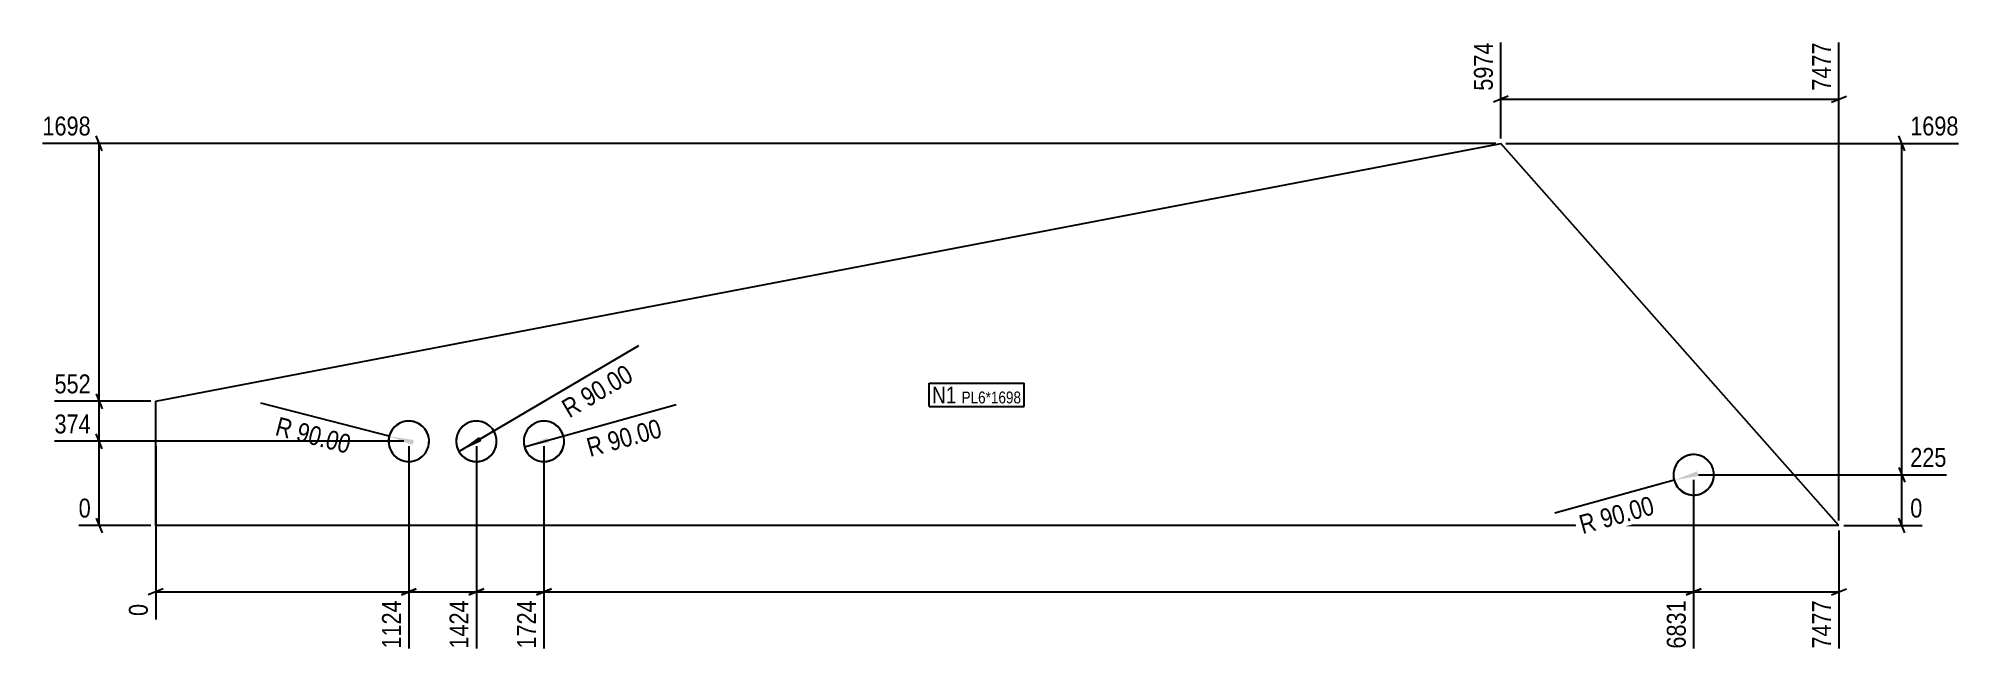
# Model space of a CAD drawing. Header units: millimetres. Extents: x 48 to 8594, y 48 to 2777.
import ezdxf

# ---------------------------------------------------------------- set-up
doc = ezdxf.new("R2010")
doc.units = ezdxf.units.MM
doc.linetypes.add('DXK_LINE_DOT2', pattern=[3.9198, 1.9599, -1.9599])
for name, color, linetype in [('MÅLSÆTNING', 7, 'Continuous'), ('STÅL', 7, 'Continuous'), ('TEKST', 7, 'Continuous')]:
    doc.layers.add(name, color=color, linetype=linetype)
doc.styles.add('Arial Narrow', font='ARIALN.TTF', dxfattribs={"height": 0.2})

msp = doc.modelspace()

# ---------------------------------------------------------------- hatches: boundary and pattern name
at = {"layer": 'MÅLSÆTNING', "linetype": 'Continuous'}
for points in [[(1710.1, 971.3), (1606.3, 1009.5), (1715.6, 992.6)], [(2016.3, 987.7), (1915.9, 941.3), (2005.1, 1006.6)], [(2315.7, 981.7), (2206.8, 962.9), (2309.8, 1002.9)], [(7422.4, 832.9), (7313.5, 814.1), (7416.5, 854.1)]]:
    msp.add_hatch(color=7, dxfattribs=at).paths.add_polyline_path(points)

# ---------------------------------------------------------------- linework, layer by layer
at = {"layer": 'MÅLSÆTNING', "color": 7, "linetype": 'Continuous'}
for p, q in [((6543.5, 2332.8), (6543.5, 2759.4)), ((8045.6, 635), (8045.6, 2759.4)), ((6576.5, 2520.7), (6510.5, 2494.3)), ((6543.5, 2507.5), (8045.6, 2507.5)), ((8012.6, 2494.3), (8078.6, 2520.7)), ((6521.5, 2310.8), (66, 2310.8)), ((331.1, 2277.8), (304.7, 2343.8)), ((317.9, 1165), (317.9, 2310.8)), ((6565.5, 2310.8), (8576.8, 2310.8)), ((8338.1, 2277.8), (8311.7, 2343.8)), ((304.7, 1198), (331.1, 1132)), ((304.7, 1198), (331.1, 1132)), ((547.1, 1165), (119.6, 1165)), ((547.1, 1165), (119.6, 1165)), ((317.9, 987), (317.9, 1165)), ((1606.3, 1009.5), (1035.7, 1157.1)), ((2206.8, 962.9), (2880.8, 1149.9)), ((331.1, 954), (304.7, 1020)), ((331.1, 954), (304.7, 1020)), ((317.9, 613), (317.9, 987)), ((569.1, 965), (569.1, 194.8)), ((1693.5, 965), (1693.5, 66)), ((1693.5, 965), (1693.5, 66)), ((1993.5, 965), (1993.5, 66)), ((1993.5, 965), (1993.5, 66)), ((2293.5, 965), (2293.5, 66)), ((2293.5, 965), (2293.5, 66)), ((8311.7, 871.1), (8338.1, 805.1)), ((7313.5, 814.1), (6784, 667.2)), ((7400.2, 816.1), (7400.2, 66)), ((7400.2, 816.1), (7400.2, 66)), ((7422.2, 838.1), (8523.2, 838.1)), ((8324.9, 613), (8324.9, 838.1)), ((547.1, 613), (226.9, 613)), ((304.7, 646), (331.1, 580)), ((8067.6, 613), (8415.9, 613)), ((8338.1, 580), (8311.7, 646)), ((8045.6, 591), (8045.6, 66)), ((602.1, 331.1), (536.1, 304.7)), ((569.1, 317.9), (1693.5, 317.9)), ((1726.5, 331.1), (1660.5, 304.7)), ((1660.5, 304.7), (1726.5, 331.1)), ((1693.5, 317.9), (1993.5, 317.9)), ((2026.5, 331.1), (1960.5, 304.7)), ((1960.5, 304.7), (2026.5, 331.1)), ((1993.5, 317.9), (2293.5, 317.9)), ((2326.5, 331.1), (2260.5, 304.7)), ((2260.5, 304.7), (2326.5, 331.1)), ((2293.5, 317.9), (7400.2, 317.9)), ((7433.2, 331.1), (7367.2, 304.7)), ((7367.2, 304.7), (7433.2, 331.1)), ((7400.2, 317.9), (8045.6, 317.9)), ((8012.6, 304.7), (8078.6, 331.1))]:
    msp.add_line(p, q, dxfattribs=at)
for centre, start, end in [((1693.5, 987), 8, 323), ((1993.5, 987), 53, 8), ((2293.5, 987), 38, 353), ((7400.2, 838.1), 38, 353)]:
    msp.add_arc(centre, 90, start, end, dxfattribs=at)
at = {"layer": 'STÅL', "color": 2, "linetype": 'Continuous'}
for p, q in [((569.1, 1165), (6543.5, 2310.8)), ((8045.6, 613), (6543.5, 2310.8)), ((569.1, 613), (569.1, 1165)), ((8045.6, 613), (569.1, 613))]:
    msp.add_line(p, q, dxfattribs=at)
at = {"layer": 'STÅL', "color": 7, "linetype": 'DXK_LINE_DOT2'}
for centre, start, end in [((1693.5, 987), 23, 203), ((1993.5, 987), 23, 203), ((2293.5, 987), 23, 203), ((1693.5, 987), 203, 23), ((1993.5, 987), 203, 23), ((2293.5, 987), 203, 23), ((7400.2, 838.1), 23, 203), ((7400.2, 838.1), 203, 23)]:
    msp.add_arc(centre, 90, start, end, dxfattribs=at)
at = {"layer": 'STÅL', "color": 2, "linetype": 'Continuous'}
for centre, start, end in [((1693.5, 987), 353, 173), ((1993.5, 987), 353, 173), ((2293.5, 987), 353, 173), ((1693.5, 987), 173, 353), ((1993.5, 987), 173, 353), ((2293.5, 987), 173, 353), ((7400.2, 838.1), 353, 173), ((7400.2, 838.1), 173, 353)]:
    msp.add_arc(centre, 90, start, end, dxfattribs=at)

# ---------------------------------------------------------------- next in the draw order: wipeouts: each hides what was drawn before it
at = {"color": 0, "linetype": 'Continuous'}
for points in [[(6525.9, 2777), (6402.7, 2777), (6402.7, 2527.3), (6525.9, 2527.3)], [(8028, 2777), (7904.8, 2777), (7904.8, 2527.3), (8028, 2527.3)], [(298.1, 2328.4), (298.1, 2451.6), (48.4, 2451.6), (48.4, 2328.4)], [(298.1, 1182.6), (298.1, 1305.8), (102, 1305.8), (102, 1182.6)], [(8540.8, 855.7), (8540.8, 978.9), (8344.7, 978.9), (8344.7, 855.7)], [(298.1, 630.6), (298.1, 753.8), (209.3, 753.8), (209.3, 630.6)], [(8433.5, 630.6), (8433.5, 753.8), (8344.7, 753.8), (8344.7, 630.6)], [(551.5, 282.1), (428.3, 282.1), (428.3, 193.2), (551.5, 193.2)], [(1675.9, 298.1), (1552.7, 298.1), (1552.7, 48.4), (1675.9, 48.4)], [(1975.9, 298.1), (1852.7, 298.1), (1852.7, 48.4), (1975.9, 48.4)], [(2275.9, 298.1), (2152.7, 298.1), (2152.7, 48.4), (2275.9, 48.4)], [(7382.6, 298.1), (7259.4, 298.1), (7259.4, 48.4), (7382.6, 48.4)], [(8028, 298.1), (7904.8, 298.1), (7904.8, 48.4), (8028, 48.4)]]:
    msp.add_wipeout(points, dxfattribs=at).dxf.layer = 'MÅLSÆTNING'
at = {"color": 0}
for points, layer in [([(1435, 909.5), (1465.8, 1028.8), (1104.8, 1122.2), (1073.9, 1002.9)], 'MÅLSÆTNING'), ([(2845.2, 995), (2812.3, 1113.7), (2453, 1014.1), (2485.9, 895.4)], 'MÅLSÆTNING'), ([(7253.5, 652.5), (7220.6, 771.2), (6861.2, 671.5), (6894.2, 552.8)], 'MÅLSÆTNING'), ([(4125.3, 1155.6), (4125.3, 1232.6), (4017.5, 1232.6), (4017.5, 1155.6)], 'TEKST')]:
    msp.add_wipeout(points, dxfattribs=at).dxf.layer = layer

# ---------------------------------------------------------------- next in the draw order: linework, layer by layer
at = {"layer": 'MÅLSÆTNING', "color": 7, "linetype": 'Continuous'}
for p, q in [((8324.9, 838.1), (8324.9, 2310.8)), ((1915.9, 941.3), (2715.6, 1412.4)), ((1671.5, 987), (119.6, 987)), ((1671.5, 987), (119.6, 987)), ((8311.7, 871.1), (8338.1, 805.1)), ((7422.2, 838.1), (8523.2, 838.1))]:
    msp.add_line(p, q, dxfattribs=at)

# ---------------------------------------------------------------- next in the draw order: texts
at = {"layer": 'MÅLSÆTNING', "color": 3, "linetype": 'Continuous', "style": 'Arial Narrow'}
for s, height, p in [('5974', 83.99, (6508.3, 2544.9)), ('7477', 83.99, (8010.4, 2544.9)), ('0', 84, (533.9, 210.8)), ('1124', 83.99, (1658.3, 66)), ('1424', 83.99, (1958.3, 66)), ('1724', 83.99, (2258.3, 66)), ('6831', 83.99, (7365, 66)), ('7477', 83.99, (8010.4, 66))]:
    msp.add_text(s, height=height, rotation=90.00021, dxfattribs=at).set_placement(p)
for s, height, p in [('1698', 83.99, (66, 2346)), ('552', 83.99, (119.6, 1200.2)), ('225', 83.99, (8362.3, 873.3)), ('0', 84, (226.9, 648.2)), ('0', 84, (8362.3, 648.2))]:
    msp.add_text(s, height=height, dxfattribs=at).set_placement(p)
at = {"layer": 'MÅLSÆTNING', "color": 3, "style": 'Arial Narrow'}
for rotation, p in [(-14.50156, (1095.4, 1015.6)), (15.49851, (2498.1, 917)), (15.49851, (6906.4, 574.5))]:
    msp.add_text('R 90.00', height=83.99, rotation=rotation, dxfattribs=at).set_placement(p)

# ---------------------------------------------------------------- next in the draw order: wipeouts: each hides what was drawn before it
at = {"color": 0}
msp.add_wipeout([(4125.3, 1155.6), (4125.3, 1232.6), (4017.5, 1232.6), (4017.5, 1155.6)], dxfattribs=at).dxf.layer = 'TEKST'

# ---------------------------------------------------------------- next in the draw order: linework, layer by layer
at = {"layer": 'TEKST', "color": 7, "linetype": 'Continuous'}
msp.add_line((4004.3, 1142.4), (4004.3, 1245.8), dxfattribs=at)

# ---------------------------------------------------------------- next in the draw order: wipeouts: each hides what was drawn before it
at = {"color": 0, "linetype": 'Continuous'}
for points in [[(8594.4, 2328.4), (8594.4, 2451.6), (8344.7, 2451.6), (8344.7, 2328.4)], [(298.1, 1004.6), (298.1, 1127.8), (102, 1127.8), (102, 1004.6)]]:
    msp.add_wipeout(points, dxfattribs=at).dxf.layer = 'MÅLSÆTNING'
at = {"color": 0}
for points, layer in [([(2721.4, 1253.6), (2658.8, 1359.8), (2337.5, 1170.5), (2400, 1064.3)], 'MÅLSÆTNING'), ([(4413.1, 1155.6), (4413.1, 1210.6), (4148.4, 1210.6), (4148.4, 1155.6)], 'TEKST')]:
    msp.add_wipeout(points, dxfattribs=at).dxf.layer = layer

# ---------------------------------------------------------------- next in the draw order: texts
at = {"layer": 'MÅLSÆTNING', "color": 3, "linetype": 'Continuous', "style": 'Arial Narrow'}
for s, p in [('1698', (8362.3, 2346)), ('374', (119.6, 1022.2))]:
    msp.add_text(s, height=83.99, dxfattribs=at).set_placement(p)
at = {"layer": 'MÅLSÆTNING', "color": 3, "style": 'Arial Narrow'}
msp.add_text('R 90.00', height=83.99, rotation=30.49854, dxfattribs=at).set_placement((2406.3, 1088.4))

# ---------------------------------------------------------------- next in the draw order: wipeouts: each hides what was drawn before it
at = {"color": 0}
msp.add_wipeout([(4413.1, 1155.6), (4413.1, 1210.6), (4148.4, 1210.6), (4148.4, 1155.6)], dxfattribs=at).dxf.layer = 'TEKST'

# ---------------------------------------------------------------- next in the draw order: linework, layer by layer
at = {"layer": 'TEKST', "color": 7, "linetype": 'Continuous'}
for p, q in [((4004.3, 1245.8), (4426.3, 1245.8)), ((4426.3, 1142.4), (4426.3, 1245.8)), ((4004.3, 1142.4), (4426.3, 1142.4))]:
    msp.add_line(p, q, dxfattribs=at)

# ---------------------------------------------------------------- next in the draw order: texts
at = {"layer": 'TEKST', "color": 3, "style": 'Arial Narrow'}
for s, height, p in [('N1', 73.49, (4017.5, 1155.6)), ('PL6*1698', 52.49, (4148.4, 1155.6))]:
    msp.add_text(s, height=height, dxfattribs=at).set_placement(p)

doc.saveas('drawing.dxf')
